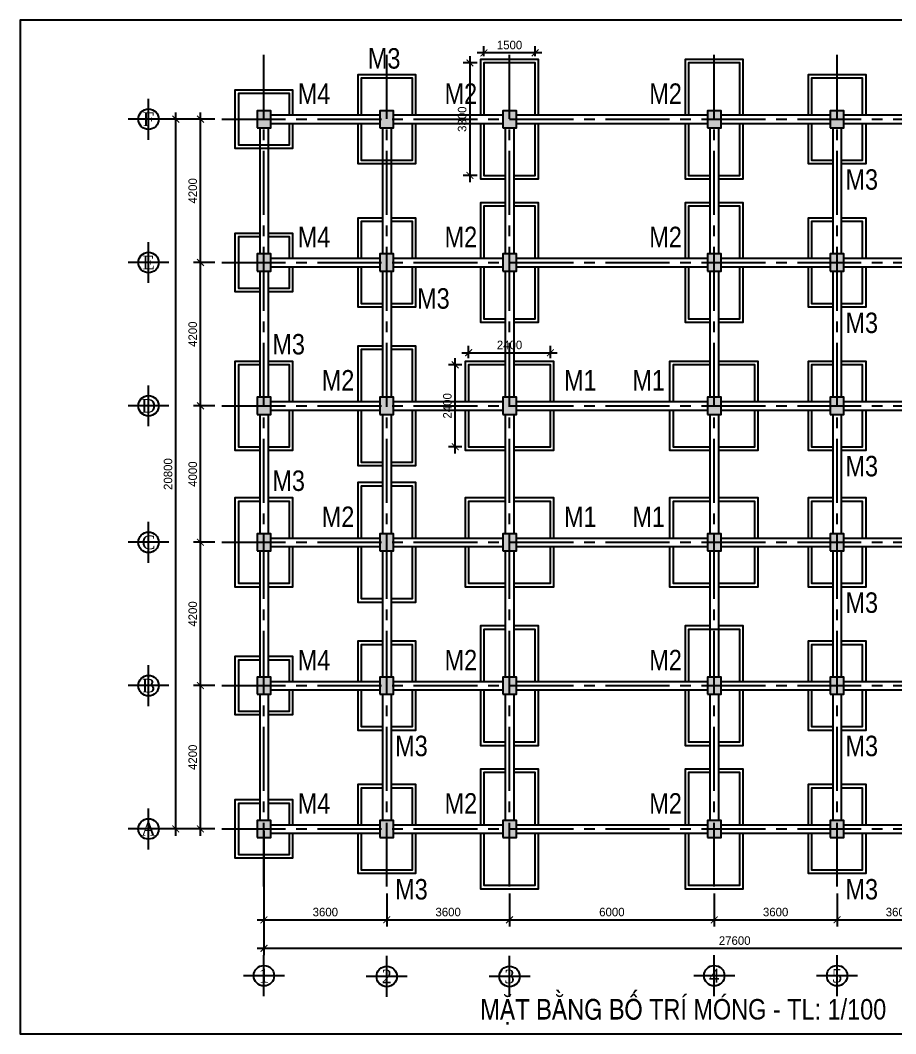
# Model space of a CAD drawing. Extents: x -28764 to 452005, y -12382 to 263221.
# Drawn here: x -28764 to -3100, y 117142 to 146842 of the extents above; entities that cross this region are included whole.
import ezdxf
from ezdxf.enums import TextEntityAlignment as Align

# ---------------------------------------------------------------- set-up
doc = ezdxf.new("R2010")
doc.units = 0
doc.header["$MEASUREMENT"] = 0
doc.linetypes.add('CENTER2', pattern=[1.125, 0.75, -0.125, 0.125, -0.125])
doc.layers.get('0').update_dxf_attribs({"linetype": 'CONTINUOUS'})
doc.layers.get('DEFPOINTS').update_dxf_attribs({"linetype": 'CONTINUOUS'})
for name, color, linetype in [('cot', 8, 'CONTINUOUS'), ('DIM', 1, 'CONTINUOUS'), ('DUT', 7, 'CENTER2'), ('MOTAAR', 1, 'CONTINUOUS'), ('TEXT', 7, 'CONTINUOUS'), ('TUONG', 7, 'CONTINUOUS')]:
    doc.layers.add(name, color=color, linetype=linetype)
doc.styles.add('DIM-NEW', font='')
doc.styles.add('STANDARD1', font='symbol.ttf')
doc.styles.add('T1', font='romans.shx')
doc.styles.add('T2', font='')
doc.styles.get('DIM-NEW').set_extended_font_data('VNI-Helve-Condense')
doc.styles.get('T2').set_extended_font_data('VNI-Times')
doc.dimstyles.new('TL100', dxfattribs={"dimtxt": 250, "dimasz": 200, "dimexe": 200, "dimexo": 200, "dimgap": 100, "dimtad": 1, "dimdec": 0, "dimzin": 0, "dimdsep": 46, "dimtxsty": 'T1', "dimblk": 'ARCHTICK', "dimcen": 250, "dimdle": 200, "dimclrd": 1, "dimclre": 1, "dimclrt": 2, "dimadec": 0, "dimazin": 0, "dimtfac": 1, "dimtdec": 0, "dimtix": 1, "dimtofl": 0, "dimtmove": 0, "dimatfit": 0, "dimldrblk": 'ARCHTICK', "dimfxl": 1, "dimtolj": 1, "dimtzin": 0, "dimlwd": -1, "dimlwe": -1, "dimarcsym": 0})

# ---------------------------------------------------------------- blocks, each defined once
blk = doc.blocks.new('_ARCHTICK')
at = {"color": 0, "linetype": 'ByBlock', "const_width": 0.15}
blk.add_lwpolyline([(-0.5, -0.5), (0.5, 0.5)], dxfattribs=at)
blk = doc.blocks.new('*D110')
at = {"layer": 'DEFPOINTS', "color": 0, "transparency": 16777216}
for p in [(-24204, 143943), (-23267, 143943), (-23481, 123143)]:
    blk.add_point(p, dxfattribs=at)
at = {"layer": 'TUONG', "color": 1, "transparency": 16777216}
for p, q in [((-24204, 122943), (-24204, 144143)), ((-23467, 143943), (-24404, 143943)), ((-23681, 123143), (-24404, 123143))]:
    blk.add_line(p, q, dxfattribs=at)
at = {"layer": 'TUONG', "color": 1, "transparency": 16777216, "xscale": 200, "yscale": 200, "zscale": 200}
for p, rotation in [((-24204, 143943), 90), ((-24204, 123143), 270)]:
    blk.add_blockref('_ARCHTICK', p, dxfattribs=dict(at, rotation=rotation))
at = {"layer": 'TUONG', "color": 2, "transparency": 16777216, "insert": (-24432, 133543), "char_height": 250, "attachment_point": 5, "rotation": 90, "style": 'STANDARD1'}
blk.add_mtext('\\A1;20800', dxfattribs=at)
blk = doc.blocks.new('truc2')
at = {"layer": 'MOTAAR'}
for p, q in [((0, -15), (0, 0)), ((7.5, -7.5), (-7.5, -7.5))]:
    blk.add_line(p, q, dxfattribs=at)
blk.add_lwpolyline([(0, -3.5), (0, -1.84)], dxfattribs=at)
blk.add_circle((0, -7.5), 3.75, dxfattribs=at)
at = {"layer": 'TEXT', "style": 'T2'}
blk.add_attdef('1', text='', height=5, dxfattribs=at).set_placement((0, -7.5), align=Align.MIDDLE_CENTER)
blk = doc.blocks.new('*D109')
at = {"layer": 'DEFPOINTS', "color": 0, "transparency": 16777216}
for p in [(-23481, 139743), (-22859, 139743), (-22859, 135543)]:
    blk.add_point(p, dxfattribs=at)
at = {"layer": 'TUONG', "color": 1, "transparency": 16777216}
for p, q in [((-23481, 135343), (-23481, 139943)), ((-23059, 139743), (-23681, 139743)), ((-23059, 135543), (-23681, 135543))]:
    blk.add_line(p, q, dxfattribs=at)
at = {"layer": 'TUONG', "color": 1, "transparency": 16777216, "xscale": 200, "yscale": 200, "zscale": 200}
for p, rotation in [((-23481, 139743), 90), ((-23481, 135543), 270)]:
    blk.add_blockref('_ARCHTICK', p, dxfattribs=dict(at, rotation=rotation))
at = {"layer": 'TUONG', "color": 2, "transparency": 16777216, "insert": (-23708, 137643), "char_height": 250, "attachment_point": 5, "rotation": 90, "style": 'STANDARD1'}
blk.add_mtext('\\A1;4200', dxfattribs=at)
blk = doc.blocks.new('*D108')
at = {"layer": 'DEFPOINTS', "color": 0, "transparency": 16777216}
for p in [(-23481, 131543), (-22859, 131543), (-22859, 127343)]:
    blk.add_point(p, dxfattribs=at)
at = {"layer": 'TUONG', "color": 1, "transparency": 16777216}
for p, q in [((-23481, 127143), (-23481, 131743)), ((-23059, 131543), (-23681, 131543)), ((-23059, 127343), (-23681, 127343))]:
    blk.add_line(p, q, dxfattribs=at)
at = {"layer": 'TUONG', "color": 1, "transparency": 16777216, "xscale": 200, "yscale": 200, "zscale": 200}
for p, rotation in [((-23481, 131543), 90), ((-23481, 127343), 270)]:
    blk.add_blockref('_ARCHTICK', p, dxfattribs=dict(at, rotation=rotation))
at = {"layer": 'TUONG', "color": 2, "transparency": 16777216, "insert": (-23708, 129443), "char_height": 250, "attachment_point": 5, "rotation": 90, "style": 'STANDARD1'}
blk.add_mtext('\\A1;4200', dxfattribs=at)
blk = doc.blocks.new('*D107')
at = {"layer": 'DEFPOINTS', "color": 0, "transparency": 16777216}
for p in [(-23481, 135543), (-22859, 135543), (-22859, 131543)]:
    blk.add_point(p, dxfattribs=at)
at = {"layer": 'TUONG', "color": 1, "transparency": 16777216}
for p, q in [((-23481, 131343), (-23481, 135743)), ((-23059, 135543), (-23681, 135543)), ((-23059, 131543), (-23681, 131543))]:
    blk.add_line(p, q, dxfattribs=at)
at = {"layer": 'TUONG', "color": 1, "transparency": 16777216, "xscale": 200, "yscale": 200, "zscale": 200}
for p, rotation in [((-23481, 135543), 90), ((-23481, 131543), 270)]:
    blk.add_blockref('_ARCHTICK', p, dxfattribs=dict(at, rotation=rotation))
at = {"layer": 'TUONG', "color": 2, "transparency": 16777216, "insert": (-23708, 133543), "char_height": 250, "attachment_point": 5, "rotation": 90, "style": 'STANDARD1'}
blk.add_mtext('\\A1;4000', dxfattribs=at)
blk = doc.blocks.new('*D106')
at = {"layer": 'DEFPOINTS', "color": 0, "transparency": 16777216}
for p in [(-23481, 143943), (-22859, 143943), (-22859, 139743)]:
    blk.add_point(p, dxfattribs=at)
at = {"layer": 'TUONG', "color": 1, "transparency": 16777216}
for p, q in [((-23481, 139543), (-23481, 144143)), ((-23059, 143943), (-23681, 143943)), ((-23059, 139743), (-23681, 139743))]:
    blk.add_line(p, q, dxfattribs=at)
at = {"layer": 'TUONG', "color": 1, "transparency": 16777216, "xscale": 200, "yscale": 200, "zscale": 200}
for p, rotation in [((-23481, 143943), 90), ((-23481, 139743), 270)]:
    blk.add_blockref('_ARCHTICK', p, dxfattribs=dict(at, rotation=rotation))
at = {"layer": 'TUONG', "color": 2, "transparency": 16777216, "insert": (-23708, 141843), "char_height": 250, "attachment_point": 5, "rotation": 90, "style": 'STANDARD1'}
blk.add_mtext('\\A1;4200', dxfattribs=at)
blk = doc.blocks.new('*D104')
at = {"layer": 'DEFPOINTS', "color": 0, "transparency": 16777216}
for p in [(-8421, 121452), (-4821, 121452), (-4821, 120480)]:
    blk.add_point(p, dxfattribs=at)
at = {"layer": 'TUONG', "color": 1, "transparency": 16777216}
for p, q in [((-8421, 121252), (-8421, 120280)), ((-4821, 121252), (-4821, 120280)), ((-8621, 120480), (-4621, 120480))]:
    blk.add_line(p, q, dxfattribs=at)
at = {"layer": 'TUONG', "color": 1, "transparency": 16777216, "xscale": 200, "yscale": 200, "zscale": 200, "rotation": 180}
blk.add_blockref('_ARCHTICK', (-8421, 120480), dxfattribs=at)
at = {"layer": 'TUONG', "color": 1, "transparency": 16777216, "xscale": 200, "yscale": 200, "zscale": 200}
blk.add_blockref('_ARCHTICK', (-4821, 120480), dxfattribs=at)
at = {"layer": 'TUONG', "color": 2, "transparency": 16777216, "insert": (-6621, 120707), "char_height": 250, "attachment_point": 5, "style": 'STANDARD1'}
blk.add_mtext('\\A1;3600', dxfattribs=at)
blk = doc.blocks.new('*D103')
at = {"layer": 'DEFPOINTS', "color": 0, "transparency": 16777216}
for p in [(-4821, 121452), (-1221, 121452), (-1221, 120480)]:
    blk.add_point(p, dxfattribs=at)
at = {"layer": 'TUONG', "color": 1, "transparency": 16777216}
for p, q in [((-4821, 121252), (-4821, 120280)), ((-1221, 121252), (-1221, 120280)), ((-5021, 120480), (-1021, 120480))]:
    blk.add_line(p, q, dxfattribs=at)
at = {"layer": 'TUONG', "color": 1, "transparency": 16777216, "xscale": 200, "yscale": 200, "zscale": 200, "rotation": 180}
blk.add_blockref('_ARCHTICK', (-4821, 120480), dxfattribs=at)
at = {"layer": 'TUONG', "color": 1, "transparency": 16777216, "xscale": 200, "yscale": 200, "zscale": 200}
blk.add_blockref('_ARCHTICK', (-1221, 120480), dxfattribs=at)
at = {"layer": 'TUONG', "color": 2, "transparency": 16777216, "insert": (-3021, 120707), "char_height": 250, "attachment_point": 5, "style": 'STANDARD1'}
blk.add_mtext('\\A1;3600', dxfattribs=at)
blk = doc.blocks.new('*D102')
at = {"layer": 'DEFPOINTS', "color": 0, "transparency": 16777216}
for p in [(-18021, 121452), (-14421, 121452), (-14421, 120480)]:
    blk.add_point(p, dxfattribs=at)
at = {"layer": 'TUONG', "color": 1, "transparency": 16777216}
for p, q in [((-18021, 121252), (-18021, 120280)), ((-14421, 121252), (-14421, 120280)), ((-18221, 120480), (-14221, 120480))]:
    blk.add_line(p, q, dxfattribs=at)
at = {"layer": 'TUONG', "color": 1, "transparency": 16777216, "xscale": 200, "yscale": 200, "zscale": 200, "rotation": 180}
blk.add_blockref('_ARCHTICK', (-18021, 120480), dxfattribs=at)
at = {"layer": 'TUONG', "color": 1, "transparency": 16777216, "xscale": 200, "yscale": 200, "zscale": 200}
blk.add_blockref('_ARCHTICK', (-14421, 120480), dxfattribs=at)
at = {"layer": 'TUONG', "color": 2, "transparency": 16777216, "insert": (-16221, 120707), "char_height": 250, "attachment_point": 5, "style": 'STANDARD1'}
blk.add_mtext('\\A1;3600', dxfattribs=at)
blk = doc.blocks.new('*D101')
at = {"layer": 'DEFPOINTS', "color": 0, "transparency": 16777216}
for p in [(-21621, 123281), (-18021, 121452), (-18021, 120480)]:
    blk.add_point(p, dxfattribs=at)
at = {"layer": 'TUONG', "color": 1, "transparency": 16777216}
for p, q in [((-21621, 123081), (-21621, 120280)), ((-18021, 121252), (-18021, 120280)), ((-21821, 120480), (-17821, 120480))]:
    blk.add_line(p, q, dxfattribs=at)
at = {"layer": 'TUONG', "color": 1, "transparency": 16777216, "xscale": 200, "yscale": 200, "zscale": 200, "rotation": 180}
blk.add_blockref('_ARCHTICK', (-21621, 120480), dxfattribs=at)
at = {"layer": 'TUONG', "color": 1, "transparency": 16777216, "xscale": 200, "yscale": 200, "zscale": 200}
blk.add_blockref('_ARCHTICK', (-18021, 120480), dxfattribs=at)
at = {"layer": 'TUONG', "color": 2, "transparency": 16777216, "insert": (-19821, 120707), "char_height": 250, "attachment_point": 5, "style": 'STANDARD1'}
blk.add_mtext('\\A1;3600', dxfattribs=at)
blk = doc.blocks.new('*D100')
at = {"layer": 'DEFPOINTS', "color": 0, "transparency": 16777216}
for p in [(-14421, 121452), (-8421, 121452), (-8421, 120480)]:
    blk.add_point(p, dxfattribs=at)
at = {"layer": 'TUONG', "color": 1, "transparency": 16777216}
for p, q in [((-14421, 121252), (-14421, 120280)), ((-8421, 121252), (-8421, 120280)), ((-14621, 120480), (-8221, 120480))]:
    blk.add_line(p, q, dxfattribs=at)
at = {"layer": 'TUONG', "color": 1, "transparency": 16777216, "xscale": 200, "yscale": 200, "zscale": 200, "rotation": 180}
blk.add_blockref('_ARCHTICK', (-14421, 120480), dxfattribs=at)
at = {"layer": 'TUONG', "color": 1, "transparency": 16777216, "xscale": 200, "yscale": 200, "zscale": 200}
blk.add_blockref('_ARCHTICK', (-8421, 120480), dxfattribs=at)
at = {"layer": 'TUONG', "color": 2, "transparency": 16777216, "insert": (-11421, 120707), "char_height": 250, "attachment_point": 5, "style": 'STANDARD1'}
blk.add_mtext('\\A1;6000', dxfattribs=at)
blk = doc.blocks.new('*D99')
at = {"layer": 'DEFPOINTS', "color": 0, "transparency": 16777216}
for p in [(-21621, 122433), (5979, 120605), (-21621, 119642)]:
    blk.add_point(p, dxfattribs=at)
at = {"layer": 'TUONG', "color": 1, "transparency": 16777216}
for p, q in [((-21621, 122233), (-21621, 119442)), ((5979, 120405), (5979, 119442)), ((6179, 119642), (-21821, 119642))]:
    blk.add_line(p, q, dxfattribs=at)
at = {"layer": 'TUONG', "color": 1, "transparency": 16777216, "xscale": 200, "yscale": 200, "zscale": 200, "rotation": 180}
blk.add_blockref('_ARCHTICK', (-21621, 119642), dxfattribs=at)
at = {"layer": 'TUONG', "color": 1, "transparency": 16777216, "xscale": 200, "yscale": 200, "zscale": 200}
blk.add_blockref('_ARCHTICK', (5979, 119642), dxfattribs=at)
at = {"layer": 'TUONG', "color": 2, "transparency": 16777216, "insert": (-7821, 119870), "char_height": 250, "attachment_point": 5, "style": 'STANDARD1'}
blk.add_mtext('\\A1;27600', dxfattribs=at)
blk = doc.blocks.new('*D97')
at = {"layer": 'DEFPOINTS', "color": 0, "transparency": 16777216}
for p in [(-23481, 127343), (-22859, 127343), (-22859, 123143)]:
    blk.add_point(p, dxfattribs=at)
at = {"layer": 'TUONG', "color": 1, "transparency": 16777216}
for p, q in [((-23481, 122943), (-23481, 127543)), ((-23059, 127343), (-23681, 127343)), ((-23059, 123143), (-23681, 123143))]:
    blk.add_line(p, q, dxfattribs=at)
at = {"layer": 'TUONG', "color": 1, "transparency": 16777216, "xscale": 200, "yscale": 200, "zscale": 200}
for p, rotation in [((-23481, 127343), 90), ((-23481, 123143), 270)]:
    blk.add_blockref('_ARCHTICK', p, dxfattribs=dict(at, rotation=rotation))
at = {"layer": 'TUONG', "color": 2, "transparency": 16777216, "insert": (-23708, 125243), "char_height": 250, "attachment_point": 5, "rotation": 90, "style": 'STANDARD1'}
blk.add_mtext('\\A1;4200', dxfattribs=at)
blk = doc.blocks.new('*D151')
at = {"layer": 'DEFPOINTS', "color": 0, "transparency": 16777216}
for p in [(-13221, 137099), (-15621, 136743), (-13221, 136743)]:
    blk.add_point(p, dxfattribs=at)
at = {"layer": 'TUONG', "color": 1, "transparency": 16777216}
for p, q in [((-15621, 136943), (-15621, 137299)), ((-13221, 136943), (-13221, 137299)), ((-15821, 137099), (-13021, 137099))]:
    blk.add_line(p, q, dxfattribs=at)
at = {"layer": 'TUONG', "color": 1, "transparency": 16777216, "xscale": 200, "yscale": 200, "zscale": 200, "rotation": 180}
blk.add_blockref('_ARCHTICK', (-15621, 137099), dxfattribs=at)
at = {"layer": 'TUONG', "color": 1, "transparency": 16777216, "xscale": 200, "yscale": 200, "zscale": 200}
blk.add_blockref('_ARCHTICK', (-13221, 137099), dxfattribs=at)
at = {"layer": 'TUONG', "color": 2, "transparency": 16777216, "insert": (-14421, 137326), "char_height": 250, "attachment_point": 5, "style": 'STANDARD1'}
blk.add_mtext('\\A1;2400', dxfattribs=at)
blk = doc.blocks.new('*D152')
at = {"layer": 'DEFPOINTS', "color": 0, "transparency": 16777216}
for p in [(-16015, 136743), (-15621, 136743), (-15621, 134343)]:
    blk.add_point(p, dxfattribs=at)
at = {"layer": 'TUONG', "color": 1, "transparency": 16777216}
for p, q in [((-16015, 134143), (-16015, 136943)), ((-15821, 136743), (-16215, 136743)), ((-15821, 134343), (-16215, 134343))]:
    blk.add_line(p, q, dxfattribs=at)
at = {"layer": 'TUONG', "color": 1, "transparency": 16777216, "xscale": 200, "yscale": 200, "zscale": 200}
for p, rotation in [((-16015, 136743), 90), ((-16015, 134343), 270)]:
    blk.add_blockref('_ARCHTICK', p, dxfattribs=dict(at, rotation=rotation))
at = {"layer": 'TUONG', "color": 2, "transparency": 16777216, "insert": (-16243, 135543), "char_height": 250, "attachment_point": 5, "rotation": 90, "style": 'STANDARD1'}
blk.add_mtext('\\A1;2400', dxfattribs=at)
blk = doc.blocks.new('*D153')
at = {"layer": 'DEFPOINTS', "color": 0, "transparency": 16777216}
for p in [(-15171, 145887), (-15171, 145593), (-13671, 145593)]:
    blk.add_point(p, dxfattribs=at)
at = {"layer": 'TUONG', "color": 1, "transparency": 16777216}
for p, q in [((-13471, 145887), (-15371, 145887)), ((-15171, 145793), (-15171, 146087)), ((-13671, 145793), (-13671, 146087))]:
    blk.add_line(p, q, dxfattribs=at)
at = {"layer": 'TUONG', "color": 1, "transparency": 16777216, "xscale": 200, "yscale": 200, "zscale": 200, "rotation": 180}
blk.add_blockref('_ARCHTICK', (-15171, 145887), dxfattribs=at)
at = {"layer": 'TUONG', "color": 1, "transparency": 16777216, "xscale": 200, "yscale": 200, "zscale": 200}
blk.add_blockref('_ARCHTICK', (-13671, 145887), dxfattribs=at)
at = {"layer": 'TUONG', "color": 2, "transparency": 16777216, "insert": (-14421, 146115), "char_height": 250, "attachment_point": 5, "style": 'STANDARD1'}
blk.add_mtext('\\A1;1500', dxfattribs=at)
blk = doc.blocks.new('*D154')
at = {"layer": 'DEFPOINTS', "color": 0, "transparency": 16777216}
for p in [(-15171, 145593), (-15582, 142293), (-15171, 142293)]:
    blk.add_point(p, dxfattribs=at)
at = {"layer": 'TUONG', "color": 1, "transparency": 16777216}
for p, q in [((-15371, 145593), (-15782, 145593)), ((-15582, 145793), (-15582, 142093)), ((-15371, 142293), (-15782, 142293))]:
    blk.add_line(p, q, dxfattribs=at)
at = {"layer": 'TUONG', "color": 1, "transparency": 16777216, "xscale": 200, "yscale": 200, "zscale": 200}
for p, rotation in [((-15582, 145593), 90), ((-15582, 142293), 270)]:
    blk.add_blockref('_ARCHTICK', p, dxfattribs=dict(at, rotation=rotation))
at = {"layer": 'TUONG', "color": 2, "transparency": 16777216, "insert": (-15810, 143943), "char_height": 250, "attachment_point": 5, "rotation": 90, "style": 'STANDARD1'}
blk.add_mtext('\\A1;3300', dxfattribs=at)

msp = doc.modelspace()

# ---------------------------------------------------------------- linework, layer by layer
at = {"layer": 'cot'}
for points in [[(-21820.7, 143692.8), (-21420.7, 143692.8), (-21420.7, 144192.8), (-21820.7, 144192.8)], [(-18220.7, 143692.8), (-17820.7, 143692.8), (-17820.7, 144192.8), (-18220.7, 144192.8)], [(-14620.7, 143692.8), (-14220.7, 143692.8), (-14220.7, 144192.8), (-14620.7, 144192.8)], [(-8620.7, 143692.8), (-8220.7, 143692.8), (-8220.7, 144192.8), (-8620.7, 144192.8)], [(-5020.7, 143692.8), (-4620.7, 143692.8), (-4620.7, 144192.8), (-5020.7, 144192.8)], [(-21820.7, 139492.8), (-21420.7, 139492.8), (-21420.7, 139992.8), (-21820.7, 139992.8)], [(-18220.7, 139492.8), (-17820.7, 139492.8), (-17820.7, 139992.8), (-18220.7, 139992.8)], [(-14620.7, 139492.8), (-14220.7, 139492.8), (-14220.7, 139992.8), (-14620.7, 139992.8)], [(-8620.7, 139492.8), (-8220.7, 139492.8), (-8220.7, 139992.8), (-8620.7, 139992.8)], [(-5020.7, 139492.8), (-4620.7, 139492.8), (-4620.7, 139992.8), (-5020.7, 139992.8)], [(-21820.7, 135292.8), (-21420.7, 135292.8), (-21420.7, 135792.8), (-21820.7, 135792.8)], [(-18220.7, 135292.8), (-17820.7, 135292.8), (-17820.7, 135792.8), (-18220.7, 135792.8)], [(-14620.7, 135292.8), (-14220.7, 135292.8), (-14220.7, 135792.8), (-14620.7, 135792.8)], [(-8620.7, 135292.8), (-8220.7, 135292.8), (-8220.7, 135792.8), (-8620.7, 135792.8)], [(-5020.7, 135292.8), (-4620.7, 135292.8), (-4620.7, 135792.8), (-5020.7, 135792.8)], [(-21820.7, 131292.8), (-21420.7, 131292.8), (-21420.7, 131792.8), (-21820.7, 131792.8)], [(-18220.7, 131292.8), (-17820.7, 131292.8), (-17820.7, 131792.8), (-18220.7, 131792.8)], [(-14620.7, 131292.8), (-14220.7, 131292.8), (-14220.7, 131792.8), (-14620.7, 131792.8)], [(-8620.7, 131292.8), (-8220.7, 131292.8), (-8220.7, 131792.8), (-8620.7, 131792.8)], [(-5020.7, 131292.8), (-4620.7, 131292.8), (-4620.7, 131792.8), (-5020.7, 131792.8)], [(-21820.7, 127092.8), (-21420.7, 127092.8), (-21420.7, 127592.8), (-21820.7, 127592.8)], [(-18220.7, 127092.8), (-17820.7, 127092.8), (-17820.7, 127592.8), (-18220.7, 127592.8)], [(-14620.7, 127092.8), (-14220.7, 127092.8), (-14220.7, 127592.8), (-14620.7, 127592.8)], [(-8620.7, 127092.8), (-8220.7, 127092.8), (-8220.7, 127592.8), (-8620.7, 127592.8)], [(-5020.7, 127092.8), (-4620.7, 127092.8), (-4620.7, 127592.8), (-5020.7, 127592.8)], [(-21820.7, 122892.8), (-21420.7, 122892.8), (-21420.7, 123392.8), (-21820.7, 123392.8)], [(-18220.7, 122892.8), (-17820.7, 122892.8), (-17820.7, 123392.8), (-18220.7, 123392.8)], [(-14620.7, 122892.8), (-14220.7, 122892.8), (-14220.7, 123392.8), (-14620.7, 123392.8)], [(-8620.7, 122892.8), (-8220.7, 122892.8), (-8220.7, 123392.8), (-8620.7, 123392.8)], [(-5020.7, 122892.8), (-4620.7, 122892.8), (-4620.7, 123392.8), (-5020.7, 123392.8)]]:
    msp.add_lwpolyline(points, close=True, dxfattribs=at)
for points in [[(-21820.7, 144192.8), (-21420.7, 144192.8), (-21820.7, 143692.8), (-21420.7, 143692.8)], [(-18220.7, 144192.8), (-17820.7, 144192.8), (-18220.7, 143692.8), (-17820.7, 143692.8)], [(-14620.7, 144192.8), (-14220.7, 144192.8), (-14620.7, 143692.8), (-14220.7, 143692.8)], [(-8620.7, 144192.8), (-8220.7, 144192.8), (-8620.7, 143692.8), (-8220.7, 143692.8)], [(-5020.7, 144192.8), (-4620.7, 144192.8), (-5020.7, 143692.8), (-4620.7, 143692.8)], [(-21820.7, 139992.8), (-21420.7, 139992.8), (-21820.7, 139492.8), (-21420.7, 139492.8)], [(-18220.7, 139992.8), (-17820.7, 139992.8), (-18220.7, 139492.8), (-17820.7, 139492.8)], [(-14620.7, 139992.8), (-14220.7, 139992.8), (-14620.7, 139492.8), (-14220.7, 139492.8)], [(-8620.7, 139992.8), (-8220.7, 139992.8), (-8620.7, 139492.8), (-8220.7, 139492.8)], [(-5020.7, 139992.8), (-4620.7, 139992.8), (-5020.7, 139492.8), (-4620.7, 139492.8)], [(-21820.7, 135792.8), (-21420.7, 135792.8), (-21820.7, 135292.8), (-21420.7, 135292.8)], [(-18220.7, 135792.8), (-17820.7, 135792.8), (-18220.7, 135292.8), (-17820.7, 135292.8)], [(-14620.7, 135792.8), (-14220.7, 135792.8), (-14620.7, 135292.8), (-14220.7, 135292.8)], [(-8620.7, 135792.8), (-8220.7, 135792.8), (-8620.7, 135292.8), (-8220.7, 135292.8)], [(-5020.7, 135792.8), (-4620.7, 135792.8), (-5020.7, 135292.8), (-4620.7, 135292.8)], [(-21820.7, 131792.8), (-21420.7, 131792.8), (-21820.7, 131292.8), (-21420.7, 131292.8)], [(-18220.7, 131792.8), (-17820.7, 131792.8), (-18220.7, 131292.8), (-17820.7, 131292.8)], [(-14620.7, 131792.8), (-14220.7, 131792.8), (-14620.7, 131292.8), (-14220.7, 131292.8)], [(-8620.7, 131792.8), (-8220.7, 131792.8), (-8620.7, 131292.8), (-8220.7, 131292.8)], [(-5020.7, 131792.8), (-4620.7, 131792.8), (-5020.7, 131292.8), (-4620.7, 131292.8)], [(-21820.7, 127592.8), (-21420.7, 127592.8), (-21820.7, 127092.8), (-21420.7, 127092.8)], [(-18220.7, 127592.8), (-17820.7, 127592.8), (-18220.7, 127092.8), (-17820.7, 127092.8)], [(-14620.7, 127592.8), (-14220.7, 127592.8), (-14620.7, 127092.8), (-14220.7, 127092.8)], [(-8620.7, 127592.8), (-8220.7, 127592.8), (-8620.7, 127092.8), (-8220.7, 127092.8)], [(-5020.7, 127592.8), (-4620.7, 127592.8), (-5020.7, 127092.8), (-4620.7, 127092.8)], [(-21820.7, 123392.8), (-21420.7, 123392.8), (-21820.7, 122892.8), (-21420.7, 122892.8)], [(-18220.7, 123392.8), (-17820.7, 123392.8), (-18220.7, 122892.8), (-17820.7, 122892.8)], [(-14620.7, 123392.8), (-14220.7, 123392.8), (-14620.7, 122892.8), (-14220.7, 122892.8)], [(-8620.7, 123392.8), (-8220.7, 123392.8), (-8620.7, 122892.8), (-8220.7, 122892.8)], [(-5020.7, 123392.8), (-4620.7, 123392.8), (-5020.7, 122892.8), (-4620.7, 122892.8)]]:
    msp.add_solid(points, dxfattribs=at)
at = {"layer": 'DUT', "color": 9, "linetype": 'CENTER2', "ltscale": 2500}
for p, q in [((-21620.7, 121452), (-21620.7, 146000.8)), ((-18020.7, 121452), (-18020.7, 146000.8)), ((-14420.7, 121452), (-14420.7, 146000.8)), ((-8420.7, 121452), (-8420.7, 146000.8)), ((-4820.7, 121452), (-4820.7, 146000.8)), ((-22859.5, 143942.8), (7866.9, 143942.8)), ((-22859.5, 139742.8), (7866.9, 139742.8)), ((-22859.5, 135542.8), (7866.9, 135542.8)), ((-22859.5, 131542.8), (7866.9, 131542.8)), ((-22859.5, 127342.8), (7866.9, 127342.8)), ((-22859.5, 123142.8), (7866.9, 123142.8))]:
    msp.add_line(p, q, dxfattribs=at)
at = {"layer": 'TUONG'}
for p, q in [((-21420.7, 144067.8), (-18220.7, 144067.8)), ((-17820.7, 144067.8), (-14620.7, 144067.8)), ((-14220.7, 144067.8), (-8620.7, 144067.8)), ((-8220.7, 144067.8), (-5020.7, 144067.8)), ((-4620.7, 144067.8), (-1420.7, 144067.8)), ((-21420.7, 143817.8), (-18220.7, 143817.8)), ((-17820.7, 143817.8), (-14620.7, 143817.8)), ((-14220.7, 143817.8), (-8620.7, 143817.8)), ((-8220.7, 143817.8), (-5020.7, 143817.8)), ((-4620.7, 143817.8), (-1420.7, 143817.8)), ((-21745.7, 143692.8), (-21745.7, 139992.8)), ((-21495.7, 143692.8), (-21495.7, 139992.8)), ((-18145.7, 143692.8), (-18145.7, 139992.8)), ((-17895.7, 143692.8), (-17895.7, 139992.8)), ((-14545.7, 143692.8), (-14545.7, 139992.8)), ((-14295.7, 143692.8), (-14295.7, 139992.8)), ((-8545.7, 143692.8), (-8545.7, 139992.8)), ((-8295.7, 143692.8), (-8295.7, 139992.8)), ((-4945.7, 143692.8), (-4945.7, 139992.8)), ((-4695.7, 143692.8), (-4695.7, 139992.8)), ((-21420.7, 139867.8), (-18220.7, 139867.8)), ((-21420.7, 139617.8), (-18220.7, 139617.8)), ((-17820.7, 139867.8), (-14620.7, 139867.8)), ((-17820.7, 139617.8), (-14620.7, 139617.8)), ((-14220.7, 139867.8), (-8620.7, 139867.8)), ((-14220.7, 139617.8), (-8620.7, 139617.8)), ((-8220.7, 139867.8), (-5020.7, 139867.8)), ((-8220.7, 139617.8), (-5020.7, 139617.8)), ((-4620.7, 139867.8), (-1420.7, 139867.8)), ((-4620.7, 139617.8), (-1420.7, 139617.8)), ((-21745.7, 139492.8), (-21745.7, 135792.8)), ((-21495.7, 139492.8), (-21495.7, 135792.8)), ((-18145.7, 139492.8), (-18145.7, 135792.8)), ((-17895.7, 139492.8), (-17895.7, 135792.8)), ((-14545.7, 139492.8), (-14545.7, 135792.8)), ((-14295.7, 139492.8), (-14295.7, 135792.8)), ((-8545.7, 139492.8), (-8545.7, 135792.8)), ((-8295.7, 139492.8), (-8295.7, 135792.8)), ((-4945.7, 139492.8), (-4945.7, 135792.8)), ((-4695.7, 139492.8), (-4695.7, 135792.8)), ((-21420.7, 135667.8), (-18220.7, 135667.8)), ((-17820.7, 135667.8), (-14620.7, 135667.8)), ((-14220.7, 135667.8), (-8620.7, 135667.8)), ((-8220.7, 135667.8), (-5020.7, 135667.8)), ((-4620.7, 135667.8), (-1420.7, 135667.8)), ((-21745.7, 135292.8), (-21745.7, 131792.8)), ((-21495.7, 135292.8), (-21495.7, 131792.8)), ((-21420.7, 135417.8), (-18220.7, 135417.8)), ((-18145.7, 135292.8), (-18145.7, 131792.8)), ((-17895.7, 135292.8), (-17895.7, 131792.8)), ((-17820.7, 135417.8), (-14620.7, 135417.8)), ((-14545.7, 135292.8), (-14545.7, 131792.8)), ((-14295.7, 135292.8), (-14295.7, 131792.8)), ((-14220.7, 135417.8), (-8620.7, 135417.8)), ((-8545.7, 135292.8), (-8545.7, 131792.8)), ((-8295.7, 135292.8), (-8295.7, 131792.8)), ((-8220.7, 135417.8), (-5020.7, 135417.8)), ((-4945.7, 135292.8), (-4945.7, 131792.8)), ((-4695.7, 135292.8), (-4695.7, 131792.8)), ((-4620.7, 135417.8), (-1420.7, 135417.8)), ((-21420.7, 131667.8), (-18220.7, 131667.8)), ((-17820.7, 131667.8), (-14620.7, 131667.8)), ((-14220.7, 131667.8), (-8620.7, 131667.8)), ((-8220.7, 131667.8), (-5020.7, 131667.8)), ((-4620.7, 131667.8), (-1420.7, 131667.8)), ((-21745.7, 131292.8), (-21745.7, 127592.8)), ((-21495.7, 131292.8), (-21495.7, 127592.8)), ((-21420.7, 131417.8), (-18220.7, 131417.8)), ((-18145.7, 131292.8), (-18145.7, 127592.8)), ((-17895.7, 131292.8), (-17895.7, 127592.8)), ((-17820.7, 131417.8), (-14620.7, 131417.8)), ((-14545.7, 131292.8), (-14545.7, 127592.8)), ((-14295.7, 131292.8), (-14295.7, 127592.8)), ((-14220.7, 131417.8), (-8620.7, 131417.8)), ((-8545.7, 131292.8), (-8545.7, 127592.8)), ((-8295.7, 131292.8), (-8295.7, 127592.8)), ((-8220.7, 131417.8), (-5020.7, 131417.8)), ((-4945.7, 131292.8), (-4945.7, 127592.8)), ((-4695.7, 131292.8), (-4695.7, 127592.8)), ((-4620.7, 131417.8), (-1420.7, 131417.8)), ((-21420.7, 127467.8), (-18220.7, 127467.8)), ((-17820.7, 127467.8), (-14620.7, 127467.8)), ((-14220.7, 127467.8), (-8620.7, 127467.8)), ((-8220.7, 127467.8), (-5020.7, 127467.8)), ((-4620.7, 127467.8), (-1420.7, 127467.8)), ((-21420.7, 127217.8), (-18220.7, 127217.8)), ((-17820.7, 127217.8), (-14620.7, 127217.8)), ((-14220.7, 127217.8), (-8620.7, 127217.8)), ((-8220.7, 127217.8), (-5020.7, 127217.8)), ((-4620.7, 127217.8), (-1420.7, 127217.8)), ((-21745.7, 127092.8), (-21745.7, 123392.8)), ((-21495.7, 127092.8), (-21495.7, 123392.8)), ((-18145.7, 127092.8), (-18145.7, 123392.8)), ((-17895.7, 127092.8), (-17895.7, 123392.8)), ((-14545.7, 127092.8), (-14545.7, 123392.8)), ((-14295.7, 127092.8), (-14295.7, 123392.8)), ((-8545.7, 127092.8), (-8545.7, 123392.8)), ((-8295.7, 127092.8), (-8295.7, 123392.8)), ((-4945.7, 127092.8), (-4945.7, 123392.8)), ((-4695.7, 127092.8), (-4695.7, 123392.8)), ((-21420.7, 123267.8), (-18220.7, 123267.8)), ((-17820.7, 123267.8), (-14620.7, 123267.8)), ((-14220.7, 123267.8), (-8620.7, 123267.8)), ((-8220.7, 123267.8), (-5020.7, 123267.8)), ((-4620.7, 123267.8), (-1420.7, 123267.8)), ((-21420.7, 123017.8), (-18220.7, 123017.8)), ((-17820.7, 123017.8), (-14620.7, 123017.8)), ((-14220.7, 123017.8), (-8620.7, 123017.8)), ((-8220.7, 123017.8), (-5020.7, 123017.8)), ((-4620.7, 123017.8), (-1420.7, 123017.8))]:
    msp.add_line(p, q, dxfattribs=at)
msp.add_lwpolyline([(13235.8, 117142.1), (13235.8, 146842.1), (-28764.2, 146842.1), (-28764.2, 117142.1)], close=True, dxfattribs=at)
for points in [[(-13570.7, 144067.8), (-13570.7, 145692.8), (-15270.7, 145692.8), (-15270.7, 144067.8)], [(-13670.7, 144067.8), (-13670.7, 145592.8), (-15170.7, 145592.8), (-15170.7, 144067.8)], [(-7570.7, 144067.8), (-7570.7, 145692.8), (-9270.7, 145692.8), (-9270.7, 144067.8)], [(-7670.7, 144067.8), (-7670.7, 145592.8), (-9170.7, 145592.8), (-9170.7, 144067.8)], [(-17170.7, 144067.8), (-17170.7, 145242.8), (-18870.7, 145242.8), (-18870.7, 144067.8)], [(-3970.7, 144067.8), (-3970.7, 145242.8), (-5670.7, 145242.8), (-5670.7, 144067.8)], [(-17270.7, 144067.8), (-17270.7, 145142.8), (-18770.7, 145142.8), (-18770.7, 144067.8)], [(-4070.7, 144067.8), (-4070.7, 145142.8), (-5570.7, 145142.8), (-5570.7, 144067.8)], [(-20770.7, 144067.8), (-20770.7, 144792.8), (-22470.7, 144792.8), (-22470.7, 143092.8), (-20770.7, 143092.8), (-20770.7, 143817.8)], [(-20870.7, 144067.8), (-20870.7, 144692.8), (-22370.7, 144692.8), (-22370.7, 143192.8), (-20870.7, 143192.8), (-20870.7, 143817.8)], [(-18870.7, 143817.8), (-18870.7, 142642.8), (-17170.7, 142642.8), (-17170.7, 143817.8)], [(-18770.7, 143817.8), (-18770.7, 142742.8), (-17270.7, 142742.8), (-17270.7, 143817.8)], [(-15270.7, 143817.8), (-15270.7, 142192.8), (-14545.7, 142192.8)], [(-15170.7, 143817.8), (-15170.7, 142292.8), (-14545.7, 142292.8)], [(-14295.7, 142292.8), (-13670.7, 142292.8), (-13670.7, 143817.8)], [(-14295.7, 142192.8), (-13570.7, 142192.8), (-13570.7, 143817.8)], [(-9270.7, 143817.8), (-9270.7, 142192.8), (-8545.7, 142192.8)], [(-9170.7, 143817.8), (-9170.7, 142292.8), (-8545.7, 142292.8)], [(-8295.7, 142292.8), (-7670.7, 142292.8), (-7670.7, 143817.8)], [(-8295.7, 142192.8), (-7570.7, 142192.8), (-7570.7, 143817.8)], [(-5670.7, 143817.8), (-5670.7, 142642.8), (-4945.7, 142642.8)], [(-5570.7, 143817.8), (-5570.7, 142742.8), (-4945.7, 142742.8)], [(-4695.7, 142742.8), (-4070.7, 142742.8), (-4070.7, 143817.8)], [(-4695.7, 142642.8), (-3970.7, 142642.8), (-3970.7, 143817.8)], [(-14545.7, 141492.8), (-15270.7, 141492.8), (-15270.7, 139867.8)], [(-14545.7, 141392.8), (-15170.7, 141392.8), (-15170.7, 139867.8)], [(-13570.7, 139867.8), (-13570.7, 141492.8), (-14295.7, 141492.8)], [(-13670.7, 139867.8), (-13670.7, 141392.8), (-14295.7, 141392.8)], [(-8545.7, 141492.8), (-9270.7, 141492.8), (-9270.7, 139867.8)], [(-8545.7, 141392.8), (-9170.7, 141392.8), (-9170.7, 139867.8)], [(-7570.7, 139867.8), (-7570.7, 141492.8), (-8295.7, 141492.8)], [(-7670.7, 139867.8), (-7670.7, 141392.8), (-8295.7, 141392.8)], [(-18145.7, 141042.8), (-18870.7, 141042.8), (-18870.7, 139867.8)], [(-18145.7, 140942.8), (-18770.7, 140942.8), (-18770.7, 139867.8)], [(-17170.7, 139867.8), (-17170.7, 141042.8), (-17895.7, 141042.8)], [(-17270.7, 139867.8), (-17270.7, 140942.8), (-17895.7, 140942.8)], [(-4945.7, 141042.8), (-5670.7, 141042.8), (-5670.7, 139867.8)], [(-4945.7, 140942.8), (-5570.7, 140942.8), (-5570.7, 139867.8)], [(-3970.7, 139867.8), (-3970.7, 141042.8), (-4695.7, 141042.8)], [(-4070.7, 139867.8), (-4070.7, 140942.8), (-4695.7, 140942.8)], [(-21745.7, 140592.8), (-22470.7, 140592.8), (-22470.7, 138892.8), (-21745.7, 138892.8)], [(-21745.7, 140492.8), (-22370.7, 140492.8), (-22370.7, 138992.8), (-21745.7, 138992.8)], [(-20770.7, 139867.8), (-20770.7, 140592.8), (-21495.7, 140592.8)], [(-20870.7, 139867.8), (-20870.7, 140492.8), (-21495.7, 140492.8)], [(-21495.7, 138992.8), (-20870.7, 138992.8), (-20870.7, 139617.8)], [(-21495.7, 138892.8), (-20770.7, 138892.8), (-20770.7, 139617.8)], [(-18870.7, 139617.8), (-18870.7, 138442.8), (-18145.7, 138442.8)], [(-18770.7, 139617.8), (-18770.7, 138542.8), (-18145.7, 138542.8)], [(-17895.7, 138542.8), (-17270.7, 138542.8), (-17270.7, 139617.8)], [(-17895.7, 138442.8), (-17170.7, 138442.8), (-17170.7, 139617.8)], [(-15270.7, 139617.8), (-15270.7, 137992.8), (-14545.7, 137992.8)], [(-15170.7, 139617.8), (-15170.7, 138092.8), (-14545.7, 138092.8)], [(-14295.7, 138092.8), (-13670.7, 138092.8), (-13670.7, 139617.8)], [(-14295.7, 137992.8), (-13570.7, 137992.8), (-13570.7, 139617.8)], [(-9270.7, 139617.8), (-9270.7, 137992.8), (-8545.7, 137992.8)], [(-9170.7, 139617.8), (-9170.7, 138092.8), (-8545.7, 138092.8)], [(-8295.7, 137992.8), (-7570.7, 137992.8), (-7570.7, 139617.8)], [(-8295.7, 138092.8), (-7670.7, 138092.8), (-7670.7, 139617.8)], [(-5670.7, 139617.8), (-5670.7, 138442.8), (-4945.7, 138442.8)], [(-5570.7, 139617.8), (-5570.7, 138542.8), (-4945.7, 138542.8)], [(-4695.7, 138542.8), (-4070.7, 138542.8), (-4070.7, 139617.8)], [(-4695.7, 138442.8), (-3970.7, 138442.8), (-3970.7, 139617.8)], [(-18145.7, 137292.8), (-18870.7, 137292.8), (-18870.7, 135667.8)], [(-17170.7, 135667.8), (-17170.7, 137292.8), (-17895.7, 137292.8)], [(-18145.7, 137192.8), (-18770.7, 137192.8), (-18770.7, 135667.8)], [(-17270.7, 135667.8), (-17270.7, 137192.8), (-17895.7, 137192.8)], [(-21745.7, 136842.8), (-22470.7, 136842.8), (-22470.7, 134242.8), (-21745.7, 134242.8)], [(-21745.7, 136742.8), (-22370.7, 136742.8), (-22370.7, 134342.8), (-21745.7, 134342.8)], [(-20770.7, 135667.8), (-20770.7, 136842.8), (-21495.7, 136842.8)], [(-20870.7, 135667.8), (-20870.7, 136742.8), (-21495.7, 136742.8)], [(-14545.7, 136842.8), (-15720.7, 136842.8), (-15720.7, 135667.8)], [(-14545.7, 136742.8), (-15620.7, 136742.8), (-15620.7, 135667.8)], [(-13120.7, 135667.8), (-13120.7, 136842.8), (-14295.7, 136842.8)], [(-13220.7, 135667.8), (-13220.7, 136742.8), (-14295.7, 136742.8)], [(-8545.7, 136842.8), (-9729.3, 136842.8), (-9729.3, 135667.8)], [(-8545.7, 136742.8), (-9629.3, 136742.8), (-9629.3, 135667.8)], [(-7129.3, 135667.8), (-7129.3, 136842.8), (-8295.7, 136842.8)], [(-7229.3, 135667.8), (-7229.3, 136742.8), (-8295.7, 136742.8)], [(-4945.7, 136842.8), (-5670.7, 136842.8), (-5670.7, 135667.8)], [(-4945.7, 136742.8), (-5570.7, 136742.8), (-5570.7, 135667.8)], [(-3970.7, 135667.8), (-3970.7, 136842.8), (-4695.7, 136842.8)], [(-4070.7, 135667.8), (-4070.7, 136742.8), (-4695.7, 136742.8)], [(-21495.7, 134342.8), (-20870.7, 134342.8), (-20870.7, 135417.8)], [(-21495.7, 134242.8), (-20770.7, 134242.8), (-20770.7, 135417.8)], [(-18870.7, 135417.8), (-18870.7, 133792.8), (-18145.7, 133792.8)], [(-18770.7, 135417.8), (-18770.7, 133892.8), (-18145.7, 133892.8)], [(-17895.7, 133892.8), (-17270.7, 133892.8), (-17270.7, 135417.8)], [(-17895.7, 133792.8), (-17170.7, 133792.8), (-17170.7, 135417.8)], [(-15720.7, 135417.8), (-15720.7, 134242.8), (-14545.7, 134242.8)], [(-15620.7, 135417.8), (-15620.7, 134342.8), (-14545.7, 134342.8)], [(-14295.7, 134342.8), (-13220.7, 134342.8), (-13220.7, 135417.8)], [(-14295.7, 134242.8), (-13120.7, 134242.8), (-13120.7, 135417.8)], [(-9729.3, 135417.8), (-9729.3, 134242.8), (-8545.7, 134242.8)], [(-9629.3, 135417.8), (-9629.3, 134342.8), (-8545.7, 134342.8)], [(-8295.7, 134342.8), (-7229.3, 134342.8), (-7229.3, 135417.8)], [(-8295.7, 134242.8), (-7129.3, 134242.8), (-7129.3, 135417.8)], [(-5670.7, 135417.8), (-5670.7, 134242.8), (-4945.7, 134242.8)], [(-5570.7, 135417.8), (-5570.7, 134342.8), (-4945.7, 134342.8)], [(-4695.7, 134342.8), (-4070.7, 134342.8), (-4070.7, 135417.8)], [(-4695.7, 134242.8), (-3970.7, 134242.8), (-3970.7, 135417.8)], [(-18145.7, 133292.8), (-18870.7, 133292.8), (-18870.7, 131667.8)], [(-18145.7, 133192.8), (-18770.7, 133192.8), (-18770.7, 131667.8)], [(-17170.7, 131667.8), (-17170.7, 133292.8), (-17895.7, 133292.8)], [(-17270.7, 131667.8), (-17270.7, 133192.8), (-17895.7, 133192.8)], [(-21745.7, 132842.8), (-22470.7, 132842.8), (-22470.7, 130242.8), (-21745.7, 130242.8)], [(-20770.7, 131667.8), (-20770.7, 132842.8), (-21495.7, 132842.8)], [(-14545.7, 132842.8), (-15720.7, 132842.8), (-15720.7, 131667.8)], [(-13120.7, 131667.8), (-13120.7, 132842.8), (-14295.7, 132842.8)], [(-8545.7, 132842.8), (-9729.3, 132842.8), (-9729.3, 131667.8)], [(-7129.3, 131667.8), (-7129.3, 132842.8), (-8295.7, 132842.8)], [(-4945.7, 132842.8), (-5670.7, 132842.8), (-5670.7, 131667.8)], [(-3970.7, 131667.8), (-3970.7, 132842.8), (-4695.7, 132842.8)], [(-21745.7, 132742.8), (-22370.7, 132742.8), (-22370.7, 130342.8), (-21745.7, 130342.8)], [(-20870.7, 131667.8), (-20870.7, 132742.8), (-21495.7, 132742.8)], [(-14545.7, 132742.8), (-15620.7, 132742.8), (-15620.7, 131667.8)], [(-13220.7, 131667.8), (-13220.7, 132742.8), (-14295.7, 132742.8)], [(-8545.7, 132742.8), (-9629.3, 132742.8), (-9629.3, 131667.8)], [(-7229.3, 131667.8), (-7229.3, 132742.8), (-8295.7, 132742.8)], [(-4945.7, 132742.8), (-5570.7, 132742.8), (-5570.7, 131667.8)], [(-4070.7, 131667.8), (-4070.7, 132742.8), (-4695.7, 132742.8)], [(-21495.7, 130342.8), (-20870.7, 130342.8), (-20870.7, 131417.8)], [(-21495.7, 130242.8), (-20770.7, 130242.8), (-20770.7, 131417.8)], [(-18870.7, 131417.8), (-18870.7, 129792.8), (-18145.7, 129792.8)], [(-18770.7, 131417.8), (-18770.7, 129892.8), (-18145.7, 129892.8)], [(-17895.7, 129892.8), (-17270.7, 129892.8), (-17270.7, 131417.8)], [(-17895.7, 129792.8), (-17170.7, 129792.8), (-17170.7, 131417.8)], [(-15720.7, 131417.8), (-15720.7, 130242.8), (-14545.7, 130242.8)], [(-15620.7, 131417.8), (-15620.7, 130342.8), (-14545.7, 130342.8)], [(-14295.7, 130342.8), (-13220.7, 130342.8), (-13220.7, 131417.8)], [(-14295.7, 130242.8), (-13120.7, 130242.8), (-13120.7, 131417.8)], [(-9729.3, 131417.8), (-9729.3, 130242.8), (-8545.7, 130242.8)], [(-9629.3, 131417.8), (-9629.3, 130342.8), (-8545.7, 130342.8)], [(-8295.7, 130342.8), (-7229.3, 130342.8), (-7229.3, 131417.8)], [(-8295.7, 130242.8), (-7129.3, 130242.8), (-7129.3, 131417.8)], [(-5670.7, 131417.8), (-5670.7, 130242.8), (-4945.7, 130242.8)], [(-5570.7, 131417.8), (-5570.7, 130342.8), (-4945.7, 130342.8)], [(-4695.7, 130242.8), (-3970.7, 130242.8), (-3970.7, 131417.8)], [(-4695.7, 130342.8), (-4070.7, 130342.8), (-4070.7, 131417.8)], [(-14545.7, 129092.8), (-15270.7, 129092.8), (-15270.7, 127467.8)], [(-14545.7, 128992.8), (-15170.7, 128992.8), (-15170.7, 127467.8)], [(-13570.7, 127467.8), (-13570.7, 129092.8), (-14295.7, 129092.8)], [(-13670.7, 127467.8), (-13670.7, 128992.8), (-14295.7, 128992.8)], [(-8545.7, 129092.8), (-9270.7, 129092.8), (-9270.7, 127467.8)], [(-7670.7, 127467.8), (-7670.7, 128992.8), (-9170.7, 128992.8), (-9170.7, 127467.8)], [(-7570.7, 127467.8), (-7570.7, 129092.8), (-8295.7, 129092.8)], [(-18145.7, 128642.8), (-18870.7, 128642.8), (-18870.7, 127467.8)], [(-17170.7, 127467.8), (-17170.7, 128642.8), (-17895.7, 128642.8)], [(-4945.7, 128642.8), (-5670.7, 128642.8), (-5670.7, 127467.8)], [(-3970.7, 127467.8), (-3970.7, 128642.8), (-4695.7, 128642.8)], [(-18145.7, 128542.8), (-18770.7, 128542.8), (-18770.7, 127467.8)], [(-17270.7, 127467.8), (-17270.7, 128542.8), (-17895.7, 128542.8)], [(-4945.7, 128542.8), (-5570.7, 128542.8), (-5570.7, 127467.8)], [(-4070.7, 127467.8), (-4070.7, 128542.8), (-4695.7, 128542.8)], [(-21745.7, 128192.8), (-22470.7, 128192.8), (-22470.7, 126492.8), (-21745.7, 126492.8)], [(-21745.7, 128092.8), (-22370.7, 128092.8), (-22370.7, 126592.8), (-21745.7, 126592.8)], [(-20770.7, 127467.8), (-20770.7, 128192.8), (-21495.7, 128192.8)], [(-20870.7, 127467.8), (-20870.7, 128092.8), (-21495.7, 128092.8)], [(-21495.7, 126592.8), (-20870.7, 126592.8), (-20870.7, 127217.8)], [(-21495.7, 126492.8), (-20770.7, 126492.8), (-20770.7, 127217.8)], [(-18870.7, 127217.8), (-18870.7, 126042.8), (-18145.7, 126042.8)], [(-18770.7, 127217.8), (-18770.7, 126142.8), (-18145.7, 126142.8)], [(-17895.7, 126142.8), (-17270.7, 126142.8), (-17270.7, 127217.8)], [(-17895.7, 126042.8), (-17170.7, 126042.8), (-17170.7, 127217.8)], [(-15270.7, 127217.8), (-15270.7, 125592.8), (-14545.7, 125592.8)], [(-15170.7, 127217.8), (-15170.7, 125692.8), (-14545.7, 125692.8)], [(-14295.7, 125692.8), (-13670.7, 125692.8), (-13670.7, 127217.8)], [(-14295.7, 125592.8), (-13570.7, 125592.8), (-13570.7, 127217.8)], [(-9270.7, 127217.8), (-9270.7, 125592.8), (-8545.7, 125592.8)], [(-9170.7, 127217.8), (-9170.7, 125692.8), (-8545.7, 125692.8)], [(-8295.7, 125692.8), (-7670.7, 125692.8), (-7670.7, 127217.8)], [(-8295.7, 125592.8), (-7570.7, 125592.8), (-7570.7, 127217.8)], [(-5670.7, 127217.8), (-5670.7, 126042.8), (-4945.7, 126042.8)], [(-5570.7, 127217.8), (-5570.7, 126142.8), (-4945.7, 126142.8)], [(-4695.7, 126142.8), (-4070.7, 126142.8), (-4070.7, 127217.8)], [(-4695.7, 126042.8), (-3970.7, 126042.8), (-3970.7, 127217.8)], [(-14545.7, 124892.8), (-15270.7, 124892.8), (-15270.7, 123267.8)], [(-14545.7, 124792.8), (-15170.7, 124792.8), (-15170.7, 123267.8)], [(-13570.7, 123267.8), (-13570.7, 124892.8), (-14295.7, 124892.8)], [(-13670.7, 123267.8), (-13670.7, 124792.8), (-14295.7, 124792.8)], [(-8545.7, 124892.8), (-9270.7, 124892.8), (-9270.7, 123267.8)], [(-8545.7, 124792.8), (-9170.7, 124792.8), (-9170.7, 123267.8)], [(-7570.7, 123267.8), (-7570.7, 124892.8), (-8295.7, 124892.8)], [(-7670.7, 123267.8), (-7670.7, 124792.8), (-8295.7, 124792.8)], [(-18145.7, 124442.8), (-18870.7, 124442.8), (-18870.7, 123267.8)], [(-18145.7, 124342.8), (-18770.7, 124342.8), (-18770.7, 123267.8)], [(-17170.7, 123267.8), (-17170.7, 124442.8), (-17895.7, 124442.8)], [(-17270.7, 123267.8), (-17270.7, 124342.8), (-17895.7, 124342.8)], [(-4945.7, 124442.8), (-5670.7, 124442.8), (-5670.7, 123267.8)], [(-4945.7, 124342.8), (-5570.7, 124342.8), (-5570.7, 123267.8)], [(-3970.7, 123267.8), (-3970.7, 124442.8), (-4695.7, 124442.8)], [(-4070.7, 123267.8), (-4070.7, 124342.8), (-4695.7, 124342.8)], [(-21745.7, 123992.8), (-22470.7, 123992.8), (-22470.7, 122292.8), (-20770.7, 122292.8), (-20770.7, 123017.8)], [(-21745.7, 123892.8), (-22370.7, 123892.8), (-22370.7, 122392.8), (-20870.7, 122392.8), (-20870.7, 123017.8)], [(-20770.7, 123267.8), (-20770.7, 123992.8), (-21495.7, 123992.8)], [(-20870.7, 123267.8), (-20870.7, 123892.8), (-21495.7, 123892.8)], [(-18870.7, 123017.8), (-18870.7, 121842.8), (-17170.7, 121842.8), (-17170.7, 123017.8)], [(-18770.7, 123017.8), (-18770.7, 121942.8), (-17270.7, 121942.8), (-17270.7, 123017.8)], [(-15270.7, 123017.8), (-15270.7, 121392.8), (-13570.7, 121392.8), (-13570.7, 123017.8)], [(-15170.7, 123017.8), (-15170.7, 121492.8), (-13670.7, 121492.8), (-13670.7, 123017.8)], [(-9270.7, 123017.8), (-9270.7, 121392.8), (-7570.7, 121392.8), (-7570.7, 123017.8)], [(-9170.7, 123017.8), (-9170.7, 121492.8), (-7670.7, 121492.8), (-7670.7, 123017.8)], [(-5670.7, 123017.8), (-5670.7, 121842.8), (-3970.7, 121842.8), (-3970.7, 123017.8)], [(-5570.7, 123017.8), (-5570.7, 121942.8), (-4070.7, 121942.8), (-4070.7, 123017.8)]]:
    msp.add_lwpolyline(points, dxfattribs=at)

# ---------------------------------------------------------------- block references
at = {"layer": 'DIM', "ltscale": 10, "xscale": 80.00000000000001, "yscale": 80.00000000000001, "zscale": 80.00000000000001}
for p, values in [((-25004.3, 144542.8), {'1': 'F'}), ((-25004.3, 140342.8), {'1': 'E'}), ((-25004.3, 136142.8), {'1': 'D'}), ((-25004.3, 132142.8), {'1': 'C'}), ((-25004.3, 127942.8), {'1': 'B'}), ((-25004.3, 123742.8), {'1': 'A'}), ((-21620.7, 119442.4), {'1': '1'}), ((-18020.7, 119420.2), {'1': '2'}), ((-14420.7, 119420.2), {'1': '3'}), ((-8420.7, 119442.4), {'1': '4'}), ((-4820.7, 119442.4), {'1': '5'})]:
    msp.add_blockref('truc2', p, dxfattribs=at).add_auto_attribs(values)

# ---------------------------------------------------------------- texts
at = {"layer": 'TEXT', "style": 'DIM-NEW'}
for s, p in [('M3', (-18574.3, 145425.2)), ('M4', (-20630.3, 144391.7)), ('M2', (-16325.7, 144391.7)), ('M2', (-10325.7, 144391.7)), ('M3', (-4573.7, 141876)), ('M4', (-20630.3, 140191.7)), ('M2', (-16325.7, 140191.7)), ('M2', (-10325.7, 140191.7)), ('M3', (-17130, 138390.3)), ('M3', (-4573.7, 137676)), ('M3', (-21373.7, 137049)), ('M2', (-19925.7, 135991.7)), ('M1', (-12824, 135991.7)), ('M1', (-10821.1, 135991.7)), ('M3', (-4573.7, 133476)), ('M3', (-21373.7, 133049)), ('M2', (-19925.7, 131991.7)), ('M1', (-12824, 131991.7)), ('M1', (-10821.1, 131991.7)), ('M3', (-4573.7, 129476)), ('M4', (-20630.3, 127791.7)), ('M2', (-16325.7, 127791.7)), ('M2', (-10325.7, 127791.7)), ('M3', (-17773.7, 125276)), ('M3', (-4573.7, 125276)), ('M4', (-20630.3, 123591.7)), ('M2', (-16325.7, 123591.7)), ('M2', (-10325.7, 123591.7)), ('M3', (-17773.7, 121076)), ('M3', (-4573.7, 121076)), ('MAËT BAÈNG BOÁ TRÍ MOÙNG - TL: 1/100', (-15279.6, 117558.5))]:
    msp.add_text(s, height=600, dxfattribs=at).set_placement(p)

# ---------------------------------------------------------------- dimensions: what is measured, and where the dimension line sits
at = {"layer": 'TUONG'}
for base, p1, p2, picture, middle in [((-15170.7, 145887.2), (-13670.7, 145592.8), (-15170.7, 145592.8), '*D153', (-14420.7, 146114.8)), ((-13220.7, 137098.7), (-15620.7, 136742.8), (-13220.7, 136742.8), '*D151', (-14420.7, 137326.3)), ((-18020.7, 120479.7), (-21620.7, 123280.7), (-18020.7, 121452), '*D101', (-19820.7, 120707.3)), ((-21620.7, 119642.4), (5979.3, 120604.7), (-21620.7, 122433.4), '*D99', (-7820.7, 119869.9)), ((-14420.7, 120479.7), (-18020.7, 121452), (-14420.7, 121452), '*D102', (-16220.7, 120707.3)), ((-8420.7, 120479.7), (-14420.7, 121452), (-8420.7, 121452), '*D100', (-11420.7, 120707.3)), ((-4820.7, 120479.7), (-8420.7, 121452), (-4820.7, 121452), '*D104', (-6620.7, 120707.3)), ((-1220.7, 120479.7), (-4820.7, 121452), (-1220.7, 121452), '*D103', (-3020.7, 120707.3))]:
    dim = msp.add_linear_dim(base=base, p1=p1, p2=p2, dimstyle='TL100', override={"dimtxsty": 'STANDARD1'}, dxfattribs=at)
    dim.commit()
    dim.dimension.update_dxf_attribs({"geometry": picture, "text_midpoint": middle})
for base, p1, p2, picture, middle in [((-15582.1, 142292.8), (-15170.7, 145592.8), (-15170.7, 142292.8), '*D154', (-15809.6, 143942.8)), ((-24204.3, 143942.8), (-23480.5, 123142.8), (-23267, 143942.8), '*D110', (-24431.8, 133542.8)), ((-23480.5, 143942.8), (-22859.5, 139742.8), (-22859.5, 143942.8), '*D106', (-23708, 141842.8)), ((-23480.5, 139742.8), (-22859.5, 135542.8), (-22859.5, 139742.8), '*D109', (-23708, 137642.8)), ((-16015.5, 136742.8), (-15620.7, 134342.8), (-15620.7, 136742.8), '*D152', (-16243, 135542.8)), ((-23480.5, 135542.8), (-22859.5, 131542.8), (-22859.5, 135542.8), '*D107', (-23708, 133542.8)), ((-23480.5, 131542.8), (-22859.5, 127342.8), (-22859.5, 131542.8), '*D108', (-23708, 129442.8)), ((-23480.5, 127342.8), (-22859.5, 123142.8), (-22859.5, 127342.8), '*D97', (-23708, 125242.8))]:
    dim = msp.add_linear_dim(base=base, p1=p1, p2=p2, angle=90, dimstyle='TL100', override={"dimtxsty": 'STANDARD1'}, dxfattribs=at)
    dim.commit()
    dim.dimension.update_dxf_attribs({"geometry": picture, "text_midpoint": middle})

doc.saveas('drawing.dxf')
